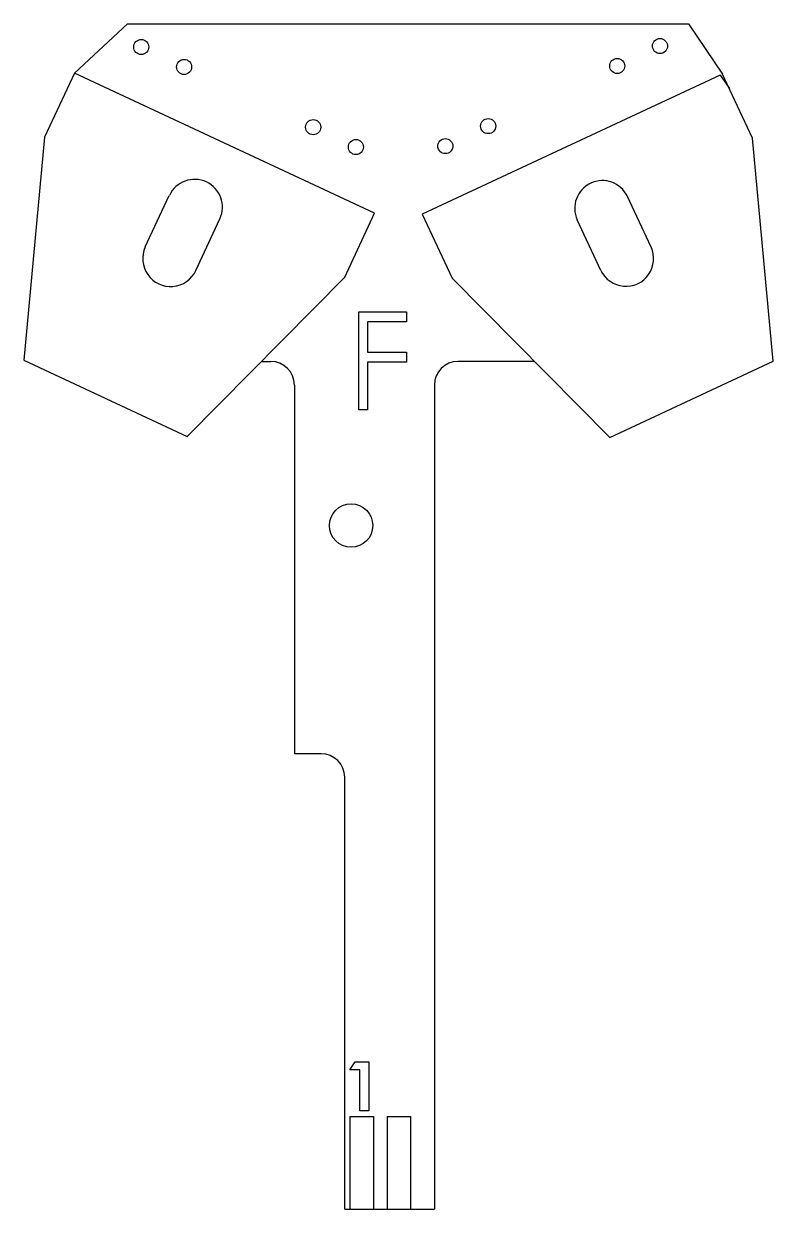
# Model space of a CAD drawing. Header units: inches. Extents: x -9.67 to -8.08, y -0.95 to 1.57.
import ezdxf

# ---------------------------------------------------------------- set-up
doc = ezdxf.new("R2010")
doc.units = ezdxf.units.IN
doc.header["$MEASUREMENT"] = 0

msp = doc.modelspace()

# ---------------------------------------------------------------- linework, layer by layer
at = {"color": 7, "linetype": 'Continuous', "lineweight": 25}
for p, q in [((-9.4484, 1.5665), (-9.5611, 1.4618)), ((-9.4484, 1.5665), (-8.2597, 1.5665)), ((-8.2597, 1.5665), (-8.1877, 1.4596)), ((-9.5611, 1.4618), (-9.6245, 1.3259)), ((-8.9249, 1.1651), (-9.5611, 1.4618)), ((-8.1243, 1.3236), (-8.1877, 1.4596)), ((-8.1926, 1.4573), (-8.8239, 1.1629)), ((-8.1926, 1.4573), (-8.1733, 1.4289)), ((-9.6245, 1.3259), (-9.6684, 0.8531)), ((-8.0804, 0.8509), (-8.1243, 1.3236)), ((-9.4108, 1.0933), (-9.3599, 1.2025)), ((-8.3394, 1.0931), (-8.3893, 1.2001)), ((-8.9883, 1.0292), (-8.9249, 1.1651)), ((-8.8239, 1.1629), (-8.7605, 1.027)), ((-9.3038, 1.0434), (-9.2529, 1.1526)), ((-8.4456, 1.0436), (-8.4955, 1.1506)), ((-9.3222, 0.6917), (-8.9883, 1.0292)), ((-8.7605, 1.027), (-8.4266, 0.6895)), ((-8.9587, 0.7477), (-8.9587, 0.956)), ((-8.9587, 0.956), (-8.8572, 0.956)), ((-8.8572, 0.956), (-8.8572, 0.9346)), ((-8.8572, 0.9346), (-8.94, 0.9346)), ((-8.94, 0.9346), (-8.94, 0.8705)), ((-8.94, 0.8705), (-8.8572, 0.8705)), ((-8.8572, 0.8705), (-8.8572, 0.8492)), ((-9.6684, 0.8531), (-9.3222, 0.6917)), ((-9.165, 0.8505), (-9.145, 0.8505)), ((-8.8572, 0.8492), (-8.94, 0.8492)), ((-8.94, 0.8492), (-8.94, 0.7477)), ((-8.5859, 0.8505), (-8.7483, 0.8505)), ((-8.4266, 0.6895), (-8.0804, 0.8509)), ((-9.095, 0.8005), (-9.095, 0.019)), ((-8.7983, 0.8005), (-8.7983, -0.9467)), ((-8.94, 0.7477), (-8.9587, 0.7477)), ((-9.0383, 0.019), (-9.095, 0.019)), ((-8.9883, -0.9467), (-8.9883, -0.031)), ((-8.9775, -0.6514), (-8.9663, -0.6341)), ((-8.9561, -0.6514), (-8.9775, -0.6514)), ((-8.9663, -0.6341), (-8.9374, -0.6341)), ((-8.9561, -0.7382), (-8.9561, -0.6514)), ((-8.9374, -0.6341), (-8.9374, -0.7382)), ((-8.9773, -0.7497), (-8.9773, -0.9467)), ((-8.9773, -0.7497), (-8.9273, -0.7497)), ((-8.9374, -0.7382), (-8.9561, -0.7382)), ((-8.9273, -0.7497), (-8.9273, -0.9467)), ((-8.8986, -0.7497), (-8.8986, -0.9467)), ((-8.8986, -0.7497), (-8.8486, -0.7497)), ((-8.8486, -0.7497), (-8.8486, -0.9467)), ((-8.9883, -0.9467), (-8.7983, -0.9467))]:
    msp.add_line(p, q, dxfattribs=at)
for centre, radius in [((-9.4194, 1.5171), 0.016), ((-8.3204, 1.5191), 0.016), ((-9.3286, 1.4748), 0.016), ((-8.4109, 1.4769), 0.016), ((-9.0551, 1.3472), 0.016), ((-8.6843, 1.3494), 0.016), ((-8.9646, 1.305), 0.016), ((-8.7752, 1.307), 0.016), ((-8.9749, 0.5026), 0.046)]:
    msp.add_circle(centre, radius, dxfattribs=at)
for centre, radius, start, end in [((-9.3064, 1.1775), 0.059, 335, 155), ((-8.4424, 1.1753), 0.0586, 25, 205), ((-9.3573, 1.0684), 0.059, 155, 335), ((-8.3925, 1.0684), 0.0586, 205, 25), ((-9.145, 0.8005), 0.05, 0, 90), ((-8.7483, 0.8005), 0.05, 90, 180), ((-9.0383, -0.031), 0.05, 360, 90)]:
    msp.add_arc(centre, radius, start, end, dxfattribs=at)

doc.saveas('drawing.dxf')
